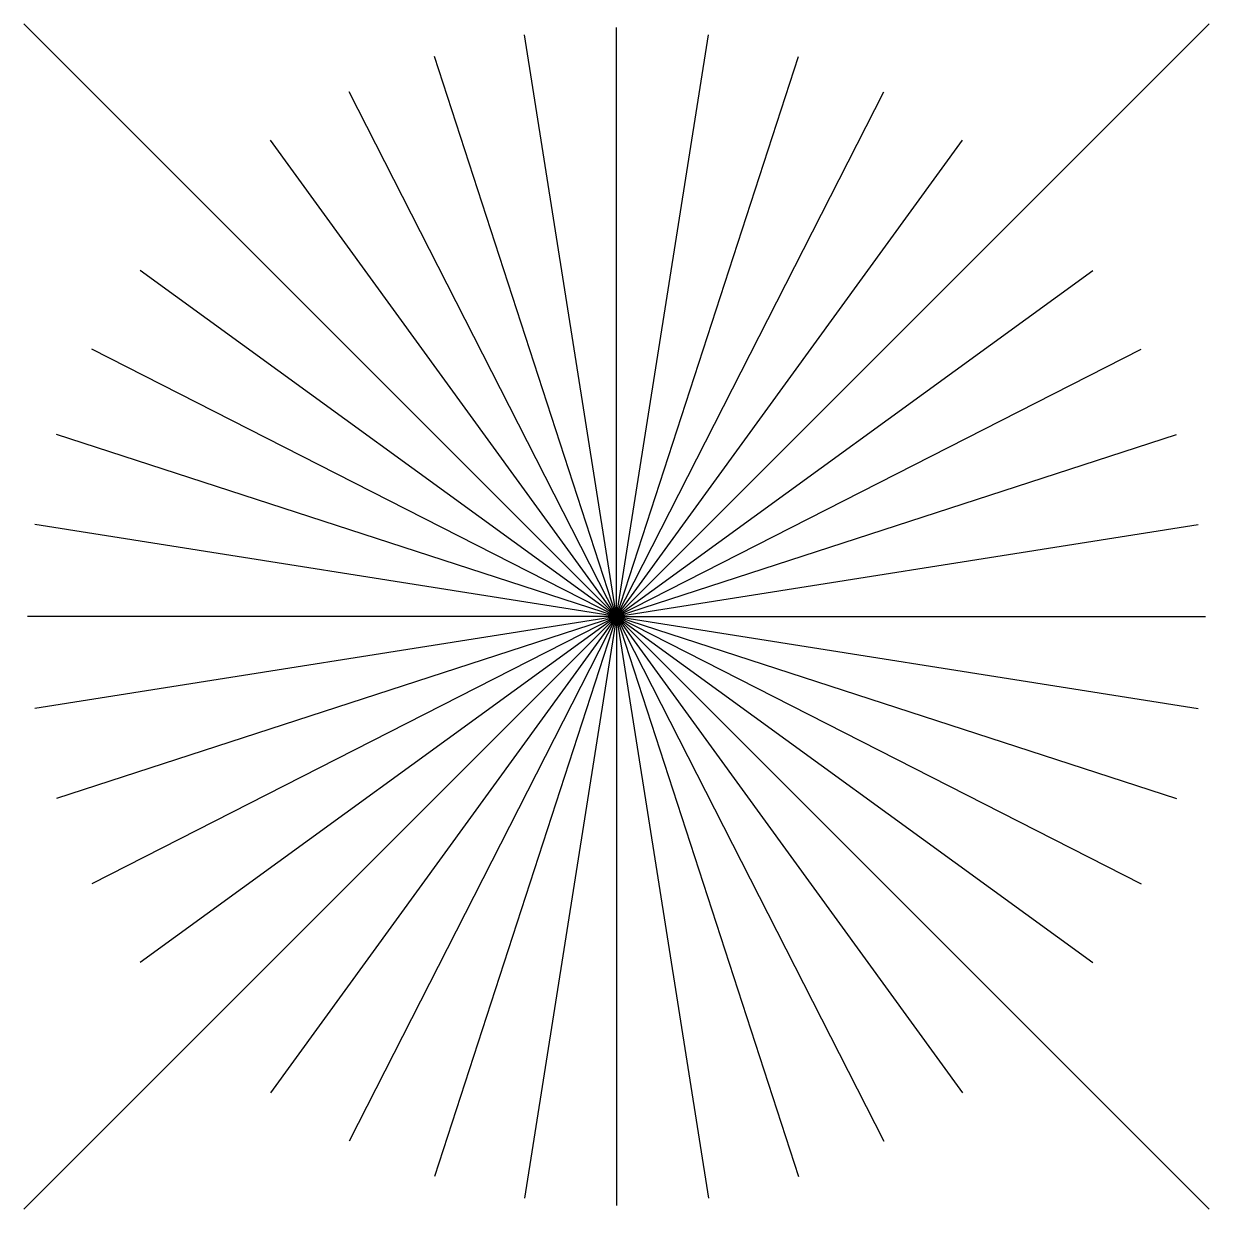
# Model space of a CAD drawing. Header units: metres. Extents: x -0.76 to 0.76, y -0.76 to 0.76.
import ezdxf

# ---------------------------------------------------------------- set-up
doc = ezdxf.new("R2010")
doc.units = ezdxf.units.M

msp = doc.modelspace()

# ---------------------------------------------------------------- linework, layer by layer
for p, q in [((-0.755, 0.755), (0.755, -0.755)), ((0.755, 0.755), (-0.755, -0.755)), ((0, 0), (-0.1173, 0.7408)), ((0, 0), (0, 0.75)), ((0, 0), (0.1173, 0.7408)), ((0, 0), (-0.2318, 0.7133)), ((0, 0), (0.2318, 0.7133)), ((0, 0), (-0.3405, 0.6683)), ((0, 0), (0.3405, 0.6683)), ((0, 0), (-0.4408, 0.6068)), ((0, 0), (0.4408, 0.6068)), ((0, 0), (-0.5303, 0.5303)), ((0, 0), (0.5303, 0.5303)), ((0, 0), (-0.6068, 0.4408)), ((0, 0), (0.6068, 0.4408)), ((0, 0), (-0.6683, 0.3405)), ((0, 0), (0.6683, 0.3405)), ((0, 0), (-0.7133, 0.2318)), ((0, 0), (0.7133, 0.2318)), ((0, 0), (-0.7408, 0.1173)), ((0, 0), (0.7408, 0.1173)), ((0, 0), (-0.75, 0)), ((0, 0), (-0.7408, -0.1173)), ((0, 0), (-0.7133, -0.2318)), ((0, 0), (-0.6683, -0.3405)), ((0, 0), (-0.6068, -0.4408)), ((0, 0), (-0.5303, -0.5303)), ((0, 0), (-0.4408, -0.6068)), ((0, 0), (-0.3405, -0.6683)), ((0, 0), (-0.2318, -0.7133)), ((0, 0), (-0.1173, -0.7408)), ((0, 0), (0.75, 0)), ((0, 0), (0.7408, -0.1173)), ((0, 0), (0.7133, -0.2318)), ((0, 0), (0.6683, -0.3405)), ((0, 0), (0.6068, -0.4408)), ((0, 0), (0.5303, -0.5303)), ((0, 0), (0.4408, -0.6068)), ((0, 0), (0.3405, -0.6683)), ((0, 0), (0.2318, -0.7133)), ((0, 0), (0.1173, -0.7408)), ((0, 0), (0, -0.75))]:
    msp.add_line(p, q)

doc.saveas('drawing.dxf')
